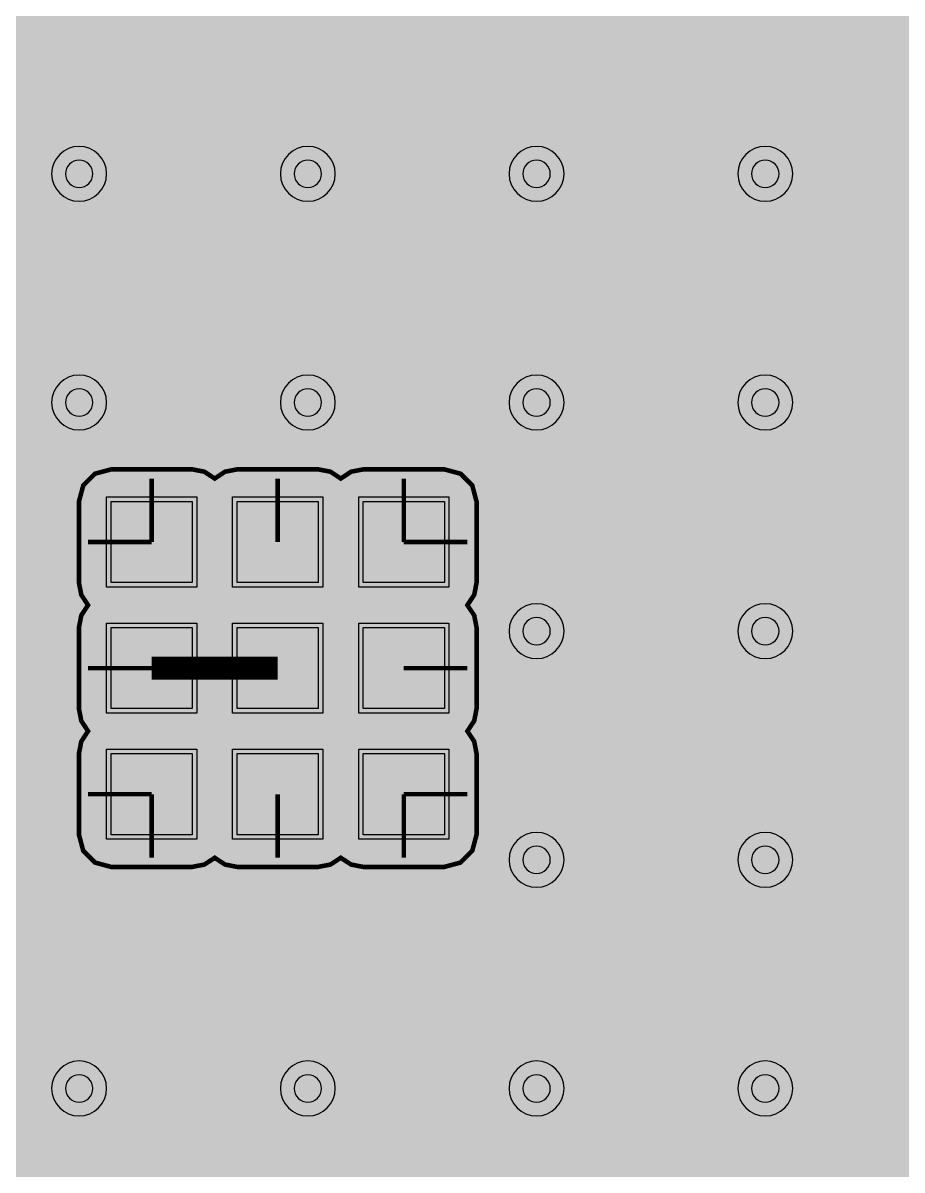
# Model space of a CAD drawing. Header units: millimetres. Extents: x -37.3 to -4.1, y -46.3 to 7.
# Drawn here: x -24.4 to -14.63, y -15.07 to -2.33 of the extents above; entities that cross this region are included whole.
import ezdxf

# ---------------------------------------------------------------- set-up
doc = ezdxf.new("R2010")
doc.units = ezdxf.units.MM
doc.header["$MEASUREMENT"] = 0
for name, color, linetype, true_color in [('Bottom-Layer', 7, 'Continuous', 0x0000ff), ('Hole-Layer', 7, 'Continuous', 0x222222), ('Multi-Layer', 7, 'Continuous', 0xc0c0c0), ('Pin-Soldering-Layer', 7, 'Continuous', 0xcc9999), ('Top-Layer', 7, 'Continuous', 0xff0000), ('Top-Paste-Mask-Layer', 7, 'Continuous', 0x808080), ('Top-Solder-Mask-Layer', 7, 'Continuous', 0x800080)]:
    doc.layers.add(name, color=color, linetype=linetype, true_color=true_color)

msp = doc.modelspace()

# ---------------------------------------------------------------- hatches: boundary and pattern name
at = {"layer": 'Bottom-Layer'}
msp.add_hatch(color=256, dxfattribs=at).paths.add_polyline_path([(-12.201, -44.642), (-15.371, -44.642), (-15.125, -44.428), (-14.965, -44.144), (-14.91, -43.823), (-14.91, -43.223), (-15.005, -42.807), (-15.271, -42.474), (-15.655, -42.289), (-16.081, -42.289), (-16.465, -42.474), (-16.731, -42.807), (-16.826, -43.223), (-16.826, -43.823), (-16.771, -44.144), (-16.611, -44.428), (-16.366, -44.642), (-24.02, -44.642), (-23.775, -44.428), (-23.615, -44.144), (-23.56, -43.823), (-23.56, -43.223), (-23.655, -42.807), (-23.921, -42.474), (-24.305, -42.289), (-24.731, -42.289), (-25.115, -42.474), (-25.381, -42.807), (-25.476, -43.223), (-25.476, -43.823), (-25.421, -44.144), (-25.261, -44.428), (-25.016, -44.642), (-30.652, -44.642), (-30.373, -44.275), (-30.232, -43.837), (-30.246, -43.376), (-30.414, -42.946), (-30.715, -42.598), (-31.116, -42.37), (-30.847, -42.026), (-30.724, -41.607), (-30.765, -41.173), (-30.964, -40.784), (-31.293, -40.497), (-31.02, -40.276), (-30.825, -39.982), (-26.167, -39.982), (-25.186, -40.963), (-25.029, -41.068), (-24.843, -41.105), (-15.207, -41.105), (-14.567, -41.745), (-14.41, -41.85), (-14.224, -41.887), (-11.684, -41.887), (-11.498, -41.85), (-11.341, -41.745), (-8.039, -38.443), (-7.934, -38.286), (-7.897, -38.1), (-7.897, -35.123), (-7.746, -34.858), (-7.729, -34.554), (-7.851, -34.274), (-8.085, -34.078), (-8.382, -34.008), (-8.679, -34.078), (-8.913, -34.274), (-9.035, -34.554), (-9.018, -34.858), (-8.867, -35.123), (-8.867, -37.899), (-11.438, -40.47), (-11.499, -40.322), (-11.593, -40.193), (-11.593, -39.314), (-11.442, -39.049), (-11.425, -38.745), (-11.547, -38.465), (-11.781, -38.269), (-12.078, -38.199), (-12.375, -38.269), (-12.609, -38.465), (-12.73, -38.745), (-12.714, -39.049), (-12.563, -39.314), (-12.563, -40.193), (-12.699, -40.412), (-12.741, -40.666), (-12.683, -40.917), (-14.023, -40.917), (-14.663, -40.277), (-14.82, -40.172), (-15.006, -40.135), (-15.035, -40.135), (-14.979, -39.958), (-14.96, -39.773), (-14.96, -38.873), (-15.05, -38.479), (-15.302, -38.163), (-15.666, -37.988), (-16.07, -37.988), (-16.434, -38.163), (-16.686, -38.479), (-16.776, -38.873), (-16.776, -39.37), (-17.049, -39.182), (-17.378, -39.139), (-17.69, -39.25), (-17.917, -39.491), (-18.01, -39.809), (-17.948, -40.135), (-22.438, -40.135), (-22.376, -39.809), (-22.468, -39.491), (-22.696, -39.25), (-23.008, -39.139), (-23.337, -39.182), (-23.61, -39.37), (-23.61, -38.873), (-23.7, -38.479), (-23.952, -38.163), (-24.316, -37.988), (-24.72, -37.988), (-25.084, -38.163), (-25.336, -38.479), (-25.426, -38.873), (-25.426, -39.351), (-25.623, -39.154), (-25.781, -39.049), (-25.966, -39.012), (-30.825, -39.012), (-31.02, -38.719), (-31.293, -38.497), (-30.964, -38.21), (-30.765, -37.821), (-30.724, -37.387), (-30.847, -36.968), (-31.116, -36.624), (-30.706, -36.389), (-30.402, -36.028), (-30.24, -35.585), (-30.239, -35.113), (-30.4, -34.669), (-30.703, -34.307), (-31.112, -34.071), (-31.577, -33.989), (-32.177, -33.989), (-32.642, -34.071), (-33.051, -34.307), (-33.354, -34.669), (-33.515, -35.113), (-33.514, -35.585), (-33.352, -36.028), (-33.048, -36.389), (-32.638, -36.624), (-32.907, -36.968), (-33.03, -37.387), (-32.989, -37.821), (-32.79, -38.21), (-32.461, -38.497), (-32.767, -38.756), (-32.966, -39.103), (-33.035, -39.497), (-32.966, -39.891), (-32.767, -40.238), (-32.461, -40.497), (-32.79, -40.784), (-32.989, -41.173), (-33.03, -41.607), (-32.907, -42.026), (-32.638, -42.37), (-33.039, -42.598), (-33.34, -42.946), (-33.508, -43.376), (-33.522, -43.837), (-33.381, -44.275), (-33.102, -44.642), (-33.932, -44.642), (-33.932, -0.358), (-6.648, -0.358), (-6.648, -44.642), (-7.808, -44.642), (-7.771, -44.555), (-7.759, -44.461), (-7.759, -42.661), (-7.807, -42.482), (-7.938, -42.351), (-8.117, -42.303), (-9.917, -42.303), (-10.096, -42.351), (-10.227, -42.482), (-10.275, -42.661), (-10.275, -44.461), (-10.263, -44.555), (-10.226, -44.642), (-10.913, -44.642), (-10.564, -44.334), (-10.351, -43.92), (-10.303, -43.457), (-10.427, -43.009), (-10.705, -42.635), (-11.1, -42.389), (-11.557, -42.303), (-12.014, -42.389), (-12.409, -42.635), (-12.687, -43.009), (-12.811, -43.457), (-12.763, -43.92), (-12.55, -44.334)])
at = {"layer": 'Pin-Soldering-Layer'}
for points in [[(-23.416, -8.543), (-23.416, -7.643), (-22.516, -7.643), (-22.516, -8.543)], [(-23.416, -8.543), (-23.416, -7.643), (-22.516, -7.643), (-22.516, -8.543)], [(-22.016, -8.543), (-22.016, -7.643), (-21.116, -7.643), (-21.116, -8.543)], [(-22.016, -8.543), (-22.016, -7.643), (-21.116, -7.643), (-21.116, -8.543)], [(-20.616, -8.543), (-20.616, -7.643), (-19.716, -7.643), (-19.716, -8.543)], [(-20.616, -8.543), (-20.616, -7.643), (-19.716, -7.643), (-19.716, -8.543)], [(-23.416, -9.943), (-23.416, -9.043), (-22.516, -9.043), (-22.516, -9.943)], [(-23.416, -9.943), (-23.416, -9.043), (-22.516, -9.043), (-22.516, -9.943)], [(-22.016, -9.943), (-22.016, -9.043), (-21.116, -9.043), (-21.116, -9.943)], [(-22.016, -9.943), (-22.016, -9.043), (-21.116, -9.043), (-21.116, -9.943)], [(-20.616, -9.943), (-20.616, -9.043), (-19.716, -9.043), (-19.716, -9.943)], [(-20.616, -9.943), (-20.616, -9.043), (-19.716, -9.043), (-19.716, -9.943)], [(-23.416, -11.343), (-23.416, -10.443), (-22.516, -10.443), (-22.516, -11.343)], [(-23.416, -11.343), (-23.416, -10.443), (-22.516, -10.443), (-22.516, -11.343)], [(-22.016, -11.343), (-22.016, -10.443), (-21.116, -10.443), (-21.116, -11.343)], [(-22.016, -11.343), (-22.016, -10.443), (-21.116, -10.443), (-21.116, -11.343)], [(-20.616, -11.343), (-20.616, -10.443), (-19.716, -10.443), (-19.716, -11.343)], [(-20.616, -11.343), (-20.616, -10.443), (-19.716, -10.443), (-19.716, -11.343)]]:
    msp.add_hatch(color=256, dxfattribs=at).paths.add_polyline_path(points)
at = {"layer": 'Top-Layer'}
for points in [[(-6.648, -0.358), (-6.648, -2.459), (-6.777, -2.344), (-6.944, -2.303), (-8.804, -2.303), (-8.983, -2.351), (-9.114, -2.482), (-9.162, -2.661), (-9.162, -3.891), (-9.114, -4.07), (-8.983, -4.201), (-8.804, -4.249), (-6.944, -4.249), (-6.777, -4.208), (-6.648, -4.093), (-6.648, -6.829), (-6.777, -6.714), (-6.944, -6.673), (-8.161, -6.673), (-8.964, -5.87), (-8.964, -5.346), (-9.001, -5.16), (-9.106, -5.003), (-9.598, -4.511), (-9.755, -4.406), (-9.941, -4.369), (-10.208, -4.369), (-10.208, -3.863), (-10.221, -3.767), (-10.259, -3.678), (-10.221, -3.589), (-10.208, -3.493), (-10.208, -2.593), (-10.221, -2.497), (-10.259, -2.408), (-10.221, -2.319), (-10.208, -2.223), (-10.208, -1.323), (-10.256, -1.144), (-10.387, -1.013), (-10.566, -0.965), (-12.066, -0.965), (-12.245, -1.013), (-12.376, -1.144), (-12.424, -1.323), (-12.424, -2.223), (-12.411, -2.319), (-12.373, -2.408), (-12.411, -2.497), (-12.424, -2.593), (-12.424, -3.493), (-12.411, -3.589), (-12.373, -3.678), (-12.411, -3.767), (-12.424, -3.863), (-12.424, -4.763), (-12.411, -4.859), (-12.373, -4.948), (-12.411, -5.037), (-12.424, -5.133), (-12.424, -6.033), (-12.411, -6.129), (-12.373, -6.218), (-12.406, -6.29), (-12.422, -6.368), (-12.822, -6.368), (-13.008, -6.405), (-13.165, -6.51), (-13.358, -6.703), (-13.653, -6.784), (-13.88, -6.988), (-13.991, -7.272), (-13.964, -7.575), (-13.804, -7.835), (-13.544, -7.995), (-13.241, -8.022), (-12.957, -7.911), (-12.753, -7.684), (-12.672, -7.389), (-12.621, -7.338), (-12.422, -7.338), (-12.406, -7.416), (-12.373, -7.488), (-12.411, -7.577), (-12.424, -7.673), (-12.424, -8.573), (-12.411, -8.669), (-12.373, -8.758), (-12.411, -8.847), (-12.424, -8.943), (-12.424, -9.843), (-12.411, -9.939), (-12.373, -10.028), (-12.411, -10.117), (-12.424, -10.213), (-12.424, -11.113), (-12.411, -11.209), (-12.373, -11.298), (-12.411, -11.387), (-12.424, -11.483), (-12.424, -12.383), (-12.411, -12.479), (-12.373, -12.568), (-12.411, -12.657), (-12.424, -12.753), (-12.424, -13.653), (-12.411, -13.749), (-12.373, -13.838), (-12.411, -13.927), (-12.424, -14.023), (-12.424, -14.923), (-12.411, -15.019), (-12.373, -15.108), (-12.411, -15.197), (-12.424, -15.293), (-12.424, -16.193), (-12.411, -16.289), (-12.373, -16.378), (-12.411, -16.467), (-12.424, -16.563), (-12.424, -17.463), (-12.411, -17.559), (-12.373, -17.648), (-12.411, -17.737), (-12.424, -17.833), (-12.424, -18.028), (-12.47, -18.021), (-12.515, -18.019), (-25.618, -18.019), (-27.302, -16.335), (-27.302, -7.557), (-27.339, -7.372), (-27.444, -7.214), (-27.607, -7.051), (-27.655, -7.009), (-27.708, -6.974), (-27.708, -6.403), (-27.721, -6.307), (-27.759, -6.218), (-27.721, -6.129), (-27.708, -6.033), (-27.708, -5.133), (-27.721, -5.037), (-27.759, -4.948), (-27.721, -4.859), (-27.708, -4.763), (-27.708, -3.863), (-27.721, -3.767), (-27.759, -3.678), (-27.721, -3.589), (-27.708, -3.493), (-27.708, -2.593), (-27.721, -2.497), (-27.759, -2.408), (-27.721, -2.319), (-27.708, -2.223), (-27.708, -1.323), (-27.756, -1.144), (-27.887, -1.013), (-28.066, -0.965), (-29.566, -0.965), (-29.745, -1.013), (-29.876, -1.144), (-29.924, -1.323), (-29.924, -2.223), (-29.911, -2.319), (-29.873, -2.408), (-29.906, -2.48), (-29.923, -2.558), (-32.634, -2.558), (-32.82, -2.595), (-32.977, -2.7), (-33.301, -3.024), (-33.345, -3.074), (-33.381, -3.13), (-33.619, -3.242), (-33.716, -3.487), (-33.716, -4.387), (-33.64, -4.608), (-33.443, -4.735), (-33.443, -4.917), (-33.64, -5.044), (-33.716, -5.265), (-33.716, -6.165), (-33.668, -6.344), (-33.537, -6.475), (-33.358, -6.523), (-32.836, -6.523), (-31.792, -7.567), (-31.792, -19.148), (-32.855, -20.211), (-32.96, -20.368), (-32.997, -20.554), (-32.997, -26.986), (-32.96, -27.172), (-32.855, -27.329), (-31.798, -28.386), (-31.878, -28.503), (-31.906, -28.642), (-31.906, -29.799), (-31.859, -29.977), (-31.729, -30.108), (-31.551, -30.157), (-31.147, -30.561), (-31.453, -30.561), (-31.632, -30.609), (-31.763, -30.74), (-31.811, -30.919), (-31.811, -31.819), (-31.763, -31.998), (-31.632, -32.129), (-31.453, -32.177), (-30.653, -32.177), (-30.482, -32.134), (-30.353, -32.015), (-30.26, -32.111), (-30.138, -32.167), (-30.138, -32.603), (-30.26, -32.659), (-30.353, -32.755), (-30.482, -32.636), (-30.653, -32.593), (-31.453, -32.593), (-31.632, -32.641), (-31.763, -32.772), (-31.811, -32.951), (-31.811, -33.851), (-31.804, -33.921), (-31.784, -33.989), (-32.177, -33.989), (-32.642, -34.071), (-33.051, -34.307), (-33.354, -34.669), (-33.515, -35.113), (-33.514, -35.585), (-33.352, -36.028), (-33.048, -36.389), (-32.638, -36.624), (-32.907, -36.968), (-33.03, -37.387), (-32.989, -37.821), (-32.79, -38.21), (-32.461, -38.497), (-32.816, -38.819), (-33.01, -39.257), (-33.01, -39.737), (-32.816, -40.175), (-32.461, -40.497), (-32.743, -40.728), (-32.939, -41.035), (-33.03, -41.388), (-33.007, -41.752), (-32.872, -42.09), (-32.638, -42.37), (-33.039, -42.598), (-33.34, -42.946), (-33.508, -43.376), (-33.522, -43.837), (-33.381, -44.275), (-33.102, -44.642), (-33.932, -44.642), (-33.932, -0.358)], [(-23.774, -9.043), (-23.774, -9.943), (-23.748, -10.078), (-23.673, -10.193), (-23.748, -10.308), (-23.774, -10.443), (-23.774, -11.343), (-23.726, -11.522), (-23.595, -11.653), (-23.416, -11.701), (-22.516, -11.701), (-22.381, -11.675), (-22.266, -11.6), (-22.151, -11.675), (-22.016, -11.701), (-21.116, -11.701), (-20.981, -11.675), (-20.866, -11.6), (-20.751, -11.675), (-20.616, -11.701), (-19.716, -11.701), (-19.537, -11.653), (-19.406, -11.522), (-19.358, -11.343), (-19.358, -10.443), (-19.384, -10.308), (-19.46, -10.193), (-19.384, -10.078), (-19.358, -9.943), (-19.358, -9.043), (-19.384, -8.908), (-19.46, -8.793), (-19.384, -8.678), (-19.358, -8.543), (-19.358, -7.643), (-19.406, -7.464), (-19.537, -7.333), (-19.716, -7.285), (-20.616, -7.285), (-20.751, -7.311), (-20.866, -7.387), (-20.981, -7.311), (-21.116, -7.285), (-22.016, -7.285), (-22.151, -7.311), (-22.266, -7.387), (-22.381, -7.311), (-22.516, -7.285), (-23.416, -7.285), (-23.595, -7.333), (-23.726, -7.464), (-23.774, -7.643), (-23.774, -8.543), (-23.748, -8.678), (-23.673, -8.793), (-23.748, -8.908)], [(-22.516, -8.543), (-23.416, -8.543), (-23.416, -7.643), (-22.516, -7.643)], [(-21.116, -8.543), (-22.016, -8.543), (-22.016, -7.643), (-21.116, -7.643)], [(-19.716, -8.543), (-20.616, -8.543), (-20.616, -7.643), (-19.716, -7.643)], [(-22.516, -9.943), (-23.416, -9.943), (-23.416, -9.043), (-22.516, -9.043)], [(-21.116, -9.943), (-22.016, -9.943), (-22.016, -9.043), (-21.116, -9.043)], [(-19.716, -9.943), (-20.616, -9.943), (-20.616, -9.043), (-19.716, -9.043)], [(-22.516, -11.343), (-23.416, -11.343), (-23.416, -10.443), (-22.516, -10.443)], [(-21.116, -11.343), (-22.016, -11.343), (-22.016, -10.443), (-21.116, -10.443)], [(-19.716, -11.343), (-20.616, -11.343), (-20.616, -10.443), (-19.716, -10.443)]]:
    msp.add_hatch(color=256, dxfattribs=at).paths.add_polyline_path(points)
at = {"layer": 'Top-Paste-Mask-Layer'}
for points in [[(-22.516, -8.543), (-23.416, -8.543), (-23.416, -7.643), (-22.516, -7.643)], [(-21.116, -8.543), (-22.016, -8.543), (-22.016, -7.643), (-21.116, -7.643)], [(-19.716, -8.543), (-20.616, -8.543), (-20.616, -7.643), (-19.716, -7.643)], [(-22.516, -9.943), (-23.416, -9.943), (-23.416, -9.043), (-22.516, -9.043)], [(-21.116, -9.943), (-22.016, -9.943), (-22.016, -9.043), (-21.116, -9.043)], [(-19.716, -9.943), (-20.616, -9.943), (-20.616, -9.043), (-19.716, -9.043)], [(-22.516, -11.343), (-23.416, -11.343), (-23.416, -10.443), (-22.516, -10.443)], [(-21.116, -11.343), (-22.016, -11.343), (-22.016, -10.443), (-21.116, -10.443)], [(-19.716, -11.343), (-20.616, -11.343), (-20.616, -10.443), (-19.716, -10.443)]]:
    msp.add_hatch(color=256, dxfattribs=at).paths.add_polyline_path(points)
at = {"layer": 'Top-Solder-Mask-Layer'}
for points in [[(-22.465, -8.594), (-23.467, -8.594), (-23.467, -7.592), (-22.465, -7.592)], [(-21.065, -8.594), (-22.067, -8.594), (-22.067, -7.592), (-21.065, -7.592)], [(-19.665, -8.594), (-20.667, -8.594), (-20.667, -7.592), (-19.665, -7.592)], [(-22.465, -9.994), (-23.467, -9.994), (-23.467, -8.992), (-22.465, -8.992)], [(-21.065, -9.994), (-22.067, -9.994), (-22.067, -8.992), (-21.065, -8.992)], [(-19.665, -9.994), (-20.667, -9.994), (-20.667, -8.992), (-19.665, -8.992)], [(-22.465, -11.394), (-23.467, -11.394), (-23.467, -10.392), (-22.465, -10.392)], [(-21.065, -11.394), (-22.067, -11.394), (-22.067, -10.392), (-21.065, -10.392)], [(-19.665, -11.394), (-20.667, -11.394), (-20.667, -10.392), (-19.665, -10.392)]]:
    msp.add_hatch(color=256, dxfattribs=at).paths.add_polyline_path(points)

# ---------------------------------------------------------------- linework, layer by layer
at = {"layer": 'Hole-Layer'}
for points in [[(-23.924, -4.002, 1), (-23.619, -4.002, 1)], [(-21.384, -4.002, 1), (-21.079, -4.002, 1)], [(-18.844, -4.002, 1), (-18.539, -4.002, 1)], [(-23.924, -6.542, 1), (-23.619, -6.542, 1)], [(-21.384, -6.542, 1), (-21.079, -6.542, 1)], [(-18.844, -6.542, 1), (-18.539, -6.542, 1)], [(-18.844, -9.082, 1), (-18.539, -9.082, 1)], [(-18.844, -11.622, 1), (-18.539, -11.622, 1)], [(-23.924, -14.162, 1), (-23.619, -14.162, 1)], [(-21.384, -14.162, 1), (-21.079, -14.162, 1)], [(-18.844, -14.162, 1), (-18.539, -14.162, 1)]]:
    msp.add_lwpolyline(points, format="xyb", close=True, dxfattribs=at)
for points in [[(-16.304, -4.002, 1), (-15.999, -4.002), (-15.999, -4.002, 1), (-16.304, -4.002)], [(-16.304, -6.542, 1), (-15.999, -6.542), (-15.999, -6.542, 1), (-16.304, -6.542)], [(-16.304, -9.082, 1), (-15.999, -9.082), (-15.999, -9.082, 1), (-16.304, -9.082)], [(-16.304, -11.622, 1), (-15.999, -11.622), (-15.999, -11.622, 1), (-16.304, -11.622)], [(-16.304, -14.162, 1), (-15.999, -14.162), (-15.999, -14.162, 1), (-16.304, -14.162)]]:
    msp.add_lwpolyline(points, format="xyb", dxfattribs=at)
at = {"layer": 'Multi-Layer'}
for points in [[(-24.077, -4.002, 1), (-23.467, -4.002), (-23.467, -4.002, 1), (-24.077, -4.002)], [(-21.537, -4.002, 1), (-20.927, -4.002), (-20.927, -4.002, 1), (-21.537, -4.002)], [(-18.997, -4.002, 1), (-18.387, -4.002), (-18.387, -4.002, 1), (-18.997, -4.002)], [(-24.077, -6.542, 1), (-23.467, -6.542), (-23.467, -6.542, 1), (-24.077, -6.542)], [(-21.537, -6.542, 1), (-20.927, -6.542), (-20.927, -6.542, 1), (-21.537, -6.542)], [(-18.997, -6.542, 1), (-18.387, -6.542), (-18.387, -6.542, 1), (-18.997, -6.542)], [(-18.997, -9.082, 1), (-18.387, -9.082), (-18.387, -9.082, 1), (-18.997, -9.082)], [(-18.997, -11.622, 1), (-18.387, -11.622), (-18.387, -11.622, 1), (-18.997, -11.622)], [(-24.077, -14.162, 1), (-23.467, -14.162), (-23.467, -14.162, 1), (-24.077, -14.162)], [(-21.537, -14.162, 1), (-20.927, -14.162), (-20.927, -14.162, 1), (-21.537, -14.162)], [(-18.997, -14.162, 1), (-18.387, -14.162), (-18.387, -14.162, 1), (-18.997, -14.162)]]:
    msp.add_lwpolyline(points, format="xyb", dxfattribs=at)
for points in [[(-16.457, -4.002, 1), (-15.847, -4.002, 1)], [(-16.457, -6.542, 1), (-15.847, -6.542, 1)], [(-16.457, -9.082, 1), (-15.847, -9.082, 1)], [(-16.457, -11.622, 1), (-15.847, -11.622, 1)], [(-16.457, -14.162, 1), (-15.847, -14.162, 1)]]:
    msp.add_lwpolyline(points, format="xyb", close=True, dxfattribs=at)
at = {"layer": 'Pin-Soldering-Layer', "const_width": 0.00508}
for points in [[(-23.416, -8.543), (-23.416, -7.643), (-22.516, -7.643), (-22.516, -8.543)], [(-23.416, -8.543), (-23.416, -7.643), (-22.516, -7.643), (-22.516, -8.543)], [(-22.016, -8.543), (-22.016, -7.643), (-21.116, -7.643), (-21.116, -8.543)], [(-22.016, -8.543), (-22.016, -7.643), (-21.116, -7.643), (-21.116, -8.543)], [(-20.616, -8.543), (-20.616, -7.643), (-19.716, -7.643), (-19.716, -8.543)], [(-20.616, -8.543), (-20.616, -7.643), (-19.716, -7.643), (-19.716, -8.543)], [(-23.416, -9.943), (-23.416, -9.043), (-22.516, -9.043), (-22.516, -9.943)], [(-23.416, -9.943), (-23.416, -9.043), (-22.516, -9.043), (-22.516, -9.943)], [(-22.016, -9.943), (-22.016, -9.043), (-21.116, -9.043), (-21.116, -9.943)], [(-22.016, -9.943), (-22.016, -9.043), (-21.116, -9.043), (-21.116, -9.943)], [(-20.616, -9.943), (-20.616, -9.043), (-19.716, -9.043), (-19.716, -9.943)], [(-20.616, -9.943), (-20.616, -9.043), (-19.716, -9.043), (-19.716, -9.943)], [(-23.416, -11.343), (-23.416, -10.443), (-22.516, -10.443), (-22.516, -11.343)], [(-23.416, -11.343), (-23.416, -10.443), (-22.516, -10.443), (-22.516, -11.343)], [(-22.016, -11.343), (-22.016, -10.443), (-21.116, -10.443), (-21.116, -11.343)], [(-22.016, -11.343), (-22.016, -10.443), (-21.116, -10.443), (-21.116, -11.343)], [(-20.616, -11.343), (-20.616, -10.443), (-19.716, -10.443), (-19.716, -11.343)], [(-20.616, -11.343), (-20.616, -10.443), (-19.716, -10.443), (-19.716, -11.343)]]:
    msp.add_lwpolyline(points, close=True, dxfattribs=at)
at = {"layer": 'Top-Layer', "const_width": 0.0508}
msp.add_lwpolyline([(-23.774, -9.043), (-23.774, -9.943), (-23.748, -10.078), (-23.673, -10.193), (-23.748, -10.308), (-23.774, -10.443), (-23.774, -11.343), (-23.726, -11.522), (-23.595, -11.653), (-23.416, -11.701), (-22.516, -11.701), (-22.381, -11.675), (-22.266, -11.6), (-22.151, -11.675), (-22.016, -11.701), (-21.116, -11.701), (-20.981, -11.675), (-20.866, -11.6), (-20.751, -11.675), (-20.616, -11.701), (-19.716, -11.701), (-19.537, -11.653), (-19.406, -11.522), (-19.358, -11.343), (-19.358, -10.443), (-19.384, -10.308), (-19.46, -10.193), (-19.384, -10.078), (-19.358, -9.943), (-19.358, -9.043), (-19.384, -8.908), (-19.46, -8.793), (-19.384, -8.678), (-19.358, -8.543), (-19.358, -7.643), (-19.406, -7.464), (-19.537, -7.333), (-19.716, -7.285), (-20.616, -7.285), (-20.751, -7.311), (-20.866, -7.387), (-20.981, -7.311), (-21.116, -7.285), (-22.016, -7.285), (-22.151, -7.311), (-22.266, -7.387), (-22.381, -7.311), (-22.516, -7.285), (-23.416, -7.285), (-23.595, -7.333), (-23.726, -7.464), (-23.774, -7.643), (-23.774, -8.543), (-23.748, -8.678), (-23.673, -8.793), (-23.748, -8.908)], close=True, dxfattribs=at)
at = {"layer": 'Top-Layer'}
for points, const_width in [([(-22.966, -8.093), (-22.966, -7.387)], 0.0508), ([(-21.566, -8.093), (-21.566, -7.387)], 0.0508), ([(-20.166, -8.093), (-20.166, -7.387)], 0.0508), ([(-22.966, -8.093), (-23.673, -8.093)], 0.0508), ([(-20.166, -8.093), (-19.46, -8.093)], 0.0508), ([(-22.966, -9.493), (-21.566, -9.493)], 0.254), ([(-22.966, -9.493), (-23.673, -9.493)], 0.0508), ([(-20.166, -9.493), (-19.46, -9.493)], 0.0508), ([(-22.966, -10.893), (-23.673, -10.893)], 0.0508), ([(-22.966, -10.893), (-22.966, -11.6)], 0.0508), ([(-21.566, -10.893), (-21.566, -11.6)], 0.0508), ([(-20.166, -10.893), (-20.166, -11.6)], 0.0508), ([(-20.166, -10.893), (-19.46, -10.893)], 0.0508)]:
    msp.add_lwpolyline(points, dxfattribs=dict(at, const_width=const_width))
for points in [[(-22.516, -8.543), (-23.416, -8.543), (-23.416, -7.643), (-22.516, -7.643)], [(-21.116, -8.543), (-22.016, -8.543), (-22.016, -7.643), (-21.116, -7.643)], [(-19.716, -8.543), (-20.616, -8.543), (-20.616, -7.643), (-19.716, -7.643)], [(-22.516, -9.943), (-23.416, -9.943), (-23.416, -9.043), (-22.516, -9.043)], [(-21.116, -9.943), (-22.016, -9.943), (-22.016, -9.043), (-21.116, -9.043)], [(-19.716, -9.943), (-20.616, -9.943), (-20.616, -9.043), (-19.716, -9.043)], [(-22.516, -11.343), (-23.416, -11.343), (-23.416, -10.443), (-22.516, -10.443)], [(-21.116, -11.343), (-22.016, -11.343), (-22.016, -10.443), (-21.116, -10.443)], [(-19.716, -11.343), (-20.616, -11.343), (-20.616, -10.443), (-19.716, -10.443)]]:
    msp.add_lwpolyline(points, close=True, dxfattribs=at)
at = {"layer": 'Top-Paste-Mask-Layer'}
for points in [[(-22.516, -8.543), (-23.416, -8.543), (-23.416, -7.643), (-22.516, -7.643)], [(-21.116, -8.543), (-22.016, -8.543), (-22.016, -7.643), (-21.116, -7.643)], [(-19.716, -8.543), (-20.616, -8.543), (-20.616, -7.643), (-19.716, -7.643)], [(-22.516, -9.943), (-23.416, -9.943), (-23.416, -9.043), (-22.516, -9.043)], [(-21.116, -9.943), (-22.016, -9.943), (-22.016, -9.043), (-21.116, -9.043)], [(-19.716, -9.943), (-20.616, -9.943), (-20.616, -9.043), (-19.716, -9.043)], [(-22.516, -11.343), (-23.416, -11.343), (-23.416, -10.443), (-22.516, -10.443)], [(-21.116, -11.343), (-22.016, -11.343), (-22.016, -10.443), (-21.116, -10.443)], [(-19.716, -11.343), (-20.616, -11.343), (-20.616, -10.443), (-19.716, -10.443)]]:
    msp.add_lwpolyline(points, close=True, dxfattribs=at)
at = {"layer": 'Top-Solder-Mask-Layer'}
for points in [[(-22.465, -8.594), (-23.467, -8.594), (-23.467, -7.592), (-22.465, -7.592)], [(-21.065, -8.594), (-22.067, -8.594), (-22.067, -7.592), (-21.065, -7.592)], [(-19.665, -8.594), (-20.667, -8.594), (-20.667, -7.592), (-19.665, -7.592)], [(-22.465, -9.994), (-23.467, -9.994), (-23.467, -8.992), (-22.465, -8.992)], [(-21.065, -9.994), (-22.067, -9.994), (-22.067, -8.992), (-21.065, -8.992)], [(-19.665, -9.994), (-20.667, -9.994), (-20.667, -8.992), (-19.665, -8.992)], [(-22.465, -11.394), (-23.467, -11.394), (-23.467, -10.392), (-22.465, -10.392)], [(-21.065, -11.394), (-22.067, -11.394), (-22.067, -10.392), (-21.065, -10.392)], [(-19.665, -11.394), (-20.667, -11.394), (-20.667, -10.392), (-19.665, -10.392)]]:
    msp.add_lwpolyline(points, close=True, dxfattribs=at)

doc.saveas('drawing.dxf')
